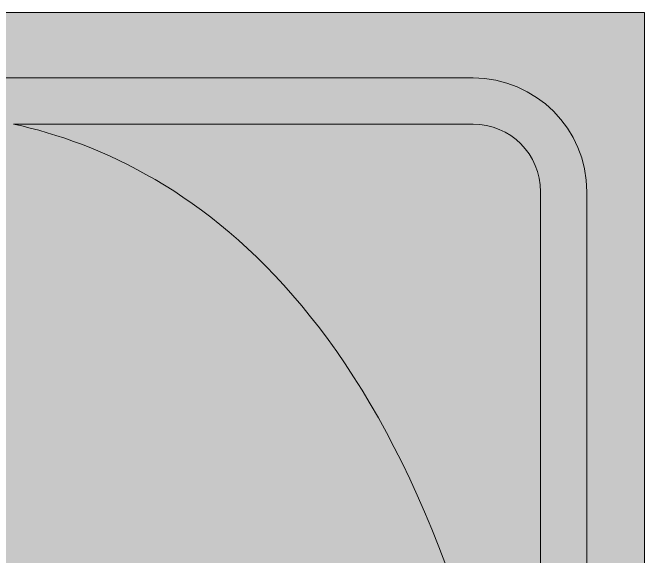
# Model space of a CAD drawing. Extents: x 883 to 2118, y -2382 to -617.
# Drawn here: x 1777.4 to 2118.1, y -910.6 to -617.4 of the extents above; entities that cross this region are included whole.
import ezdxf

# ---------------------------------------------------------------- set-up
doc = ezdxf.new("R2010")
doc.units = 0
doc.header["$MEASUREMENT"] = 0
doc.layers.add('Layer 1', color=7, linetype='Continuous')

# ---------------------------------------------------------------- blocks, each defined once
blk = doc.blocks.new('block 4')
at = {"layer": 'Layer 1', "true_color": 0x2e3543}
h = blk.add_hatch(color=159, dxfattribs=at)
h.dxf.hatch_style = 2
h.paths.add_polyline_path([(2118.11, -2382.09), (882.79, -2382.09), (882.79, -617.36), (2118.11, -617.36)])
at = {"layer": 'Layer 1', "lineweight": 0}
blk.add_lwpolyline([(2118.11, -2382.09), (882.79, -2382.09), (882.79, -617.36), (2118.11, -617.36), (2118.11, -2382.09)], dxfattribs=at)
blk = doc.blocks.new('block 3')
at = {"layer": 'Layer 1'}
blk.add_blockref('block 4', (0, 0), dxfattribs=at)
blk = doc.blocks.new('block 2')
at = {"layer": 'Layer 1', "lineweight": 0}
for points, knots in [([(2025.7, -652.57), (2025.7, -652.57), (975.2, -652.57), (975.2, -652.57), (941.36, -652.57), (913.82, -680.11), (913.82, -713.95), (913.82, -713.95), (913.82, -2285.5), (913.82, -2285.5), (913.82, -2319.34), (941.36, -2346.88), (975.2, -2346.88), (975.2, -2346.88), (2025.7, -2346.88), (2025.7, -2346.88), (2059.54, -2346.88), (2087.08, -2319.34), (2087.08, -2285.5), (2087.08, -2285.5), (2087.08, -713.95), (2087.08, -713.95), (2087.08, -680.11), (2059.54, -652.57), (2025.7, -652.57)], [0, 0, 0, 0, 1, 1, 1, 2, 2, 2, 3, 3, 3, 4, 4, 4, 5, 5, 5, 6, 6, 6, 7, 7, 7, 8, 8, 8, 8]), ([(2062.17, -713.95), (2062.17, -713.95), (2062.17, -1148.82), (2062.17, -1148.82), (2059.88, -1128.41), (2056.92, -1106.53), (2053.2, -1083), (2005.77, -782.93), (1872.79, -698.3), (1777.91, -677.47), (1777.91, -677.47), (2025.7, -677.47), (2025.7, -677.47), (2045.81, -677.47), (2062.17, -693.84), (2062.17, -713.95)], [0, 0, 0, 0, 1, 1, 1, 2, 2, 2, 3, 3, 3, 4, 4, 4, 5, 5, 5, 5])]:
    blk.add_open_spline(points, degree=3, knots=knots, dxfattribs=at)
at = {"layer": 'Layer 1'}
blk.add_blockref('block 3', (0, 0), dxfattribs=at)

msp = doc.modelspace()

# ---------------------------------------------------------------- block references
at = {"layer": 'Layer 1'}
msp.add_blockref('block 2', (0, 0), dxfattribs=at)

doc.saveas('drawing.dxf')
